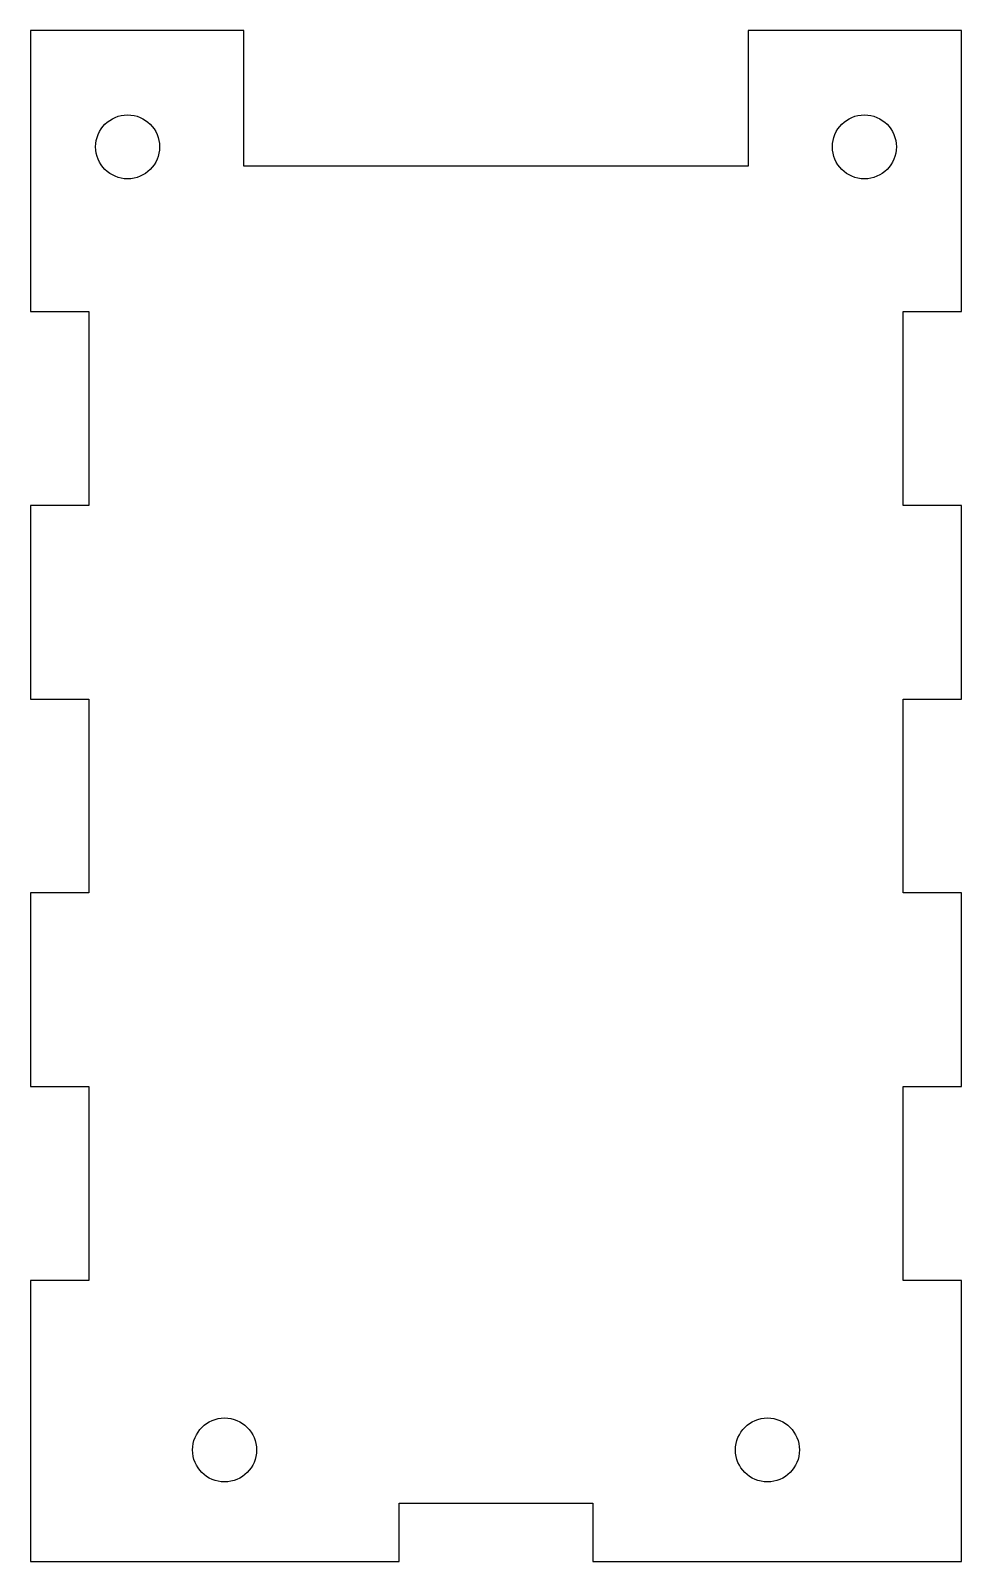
# Model space of a CAD drawing. Header units: millimetres. Extents: x -32.5 to 15.5, y -34.5 to 44.5.
import ezdxf

# ---------------------------------------------------------------- set-up
doc = ezdxf.new("R2010")
doc.units = ezdxf.units.MM

msp = doc.modelspace()

# ---------------------------------------------------------------- linework, layer by layer
msp.add_lwpolyline([(-29.474, -0.029), (-32.474, -0.029), (-32.474, -10.029), (-29.474, -10.029), (-29.474, -20.029), (-32.474, -20.029), (-32.474, -34.529), (-13.474, -34.529), (-13.474, -31.529), (-3.474, -31.529), (-3.474, -34.529), (15.526, -34.529), (15.526, -20.029), (12.526, -20.029), (12.526, -10.029), (15.526, -10.029), (15.526, -0.029), (12.526, -0.029), (12.526, 9.971), (15.526, 9.971), (15.526, 19.971), (12.526, 19.971), (12.526, 29.971), (15.526, 29.971), (15.526, 44.471), (4.526, 44.471), (4.526, 37.471), (-21.474, 37.471), (-21.474, 44.471), (-32.474, 44.471), (-32.474, 29.971), (-29.474, 29.971), (-29.474, 19.971), (-32.474, 19.971), (-32.474, 9.971), (-29.474, 9.971)], close=True)
for centre in [(-27.474, 38.471), (10.526, 38.471), (-22.474, -28.779), (5.526, -28.779)]:
    msp.add_circle(centre, 1.65)

doc.saveas('drawing.dxf')
